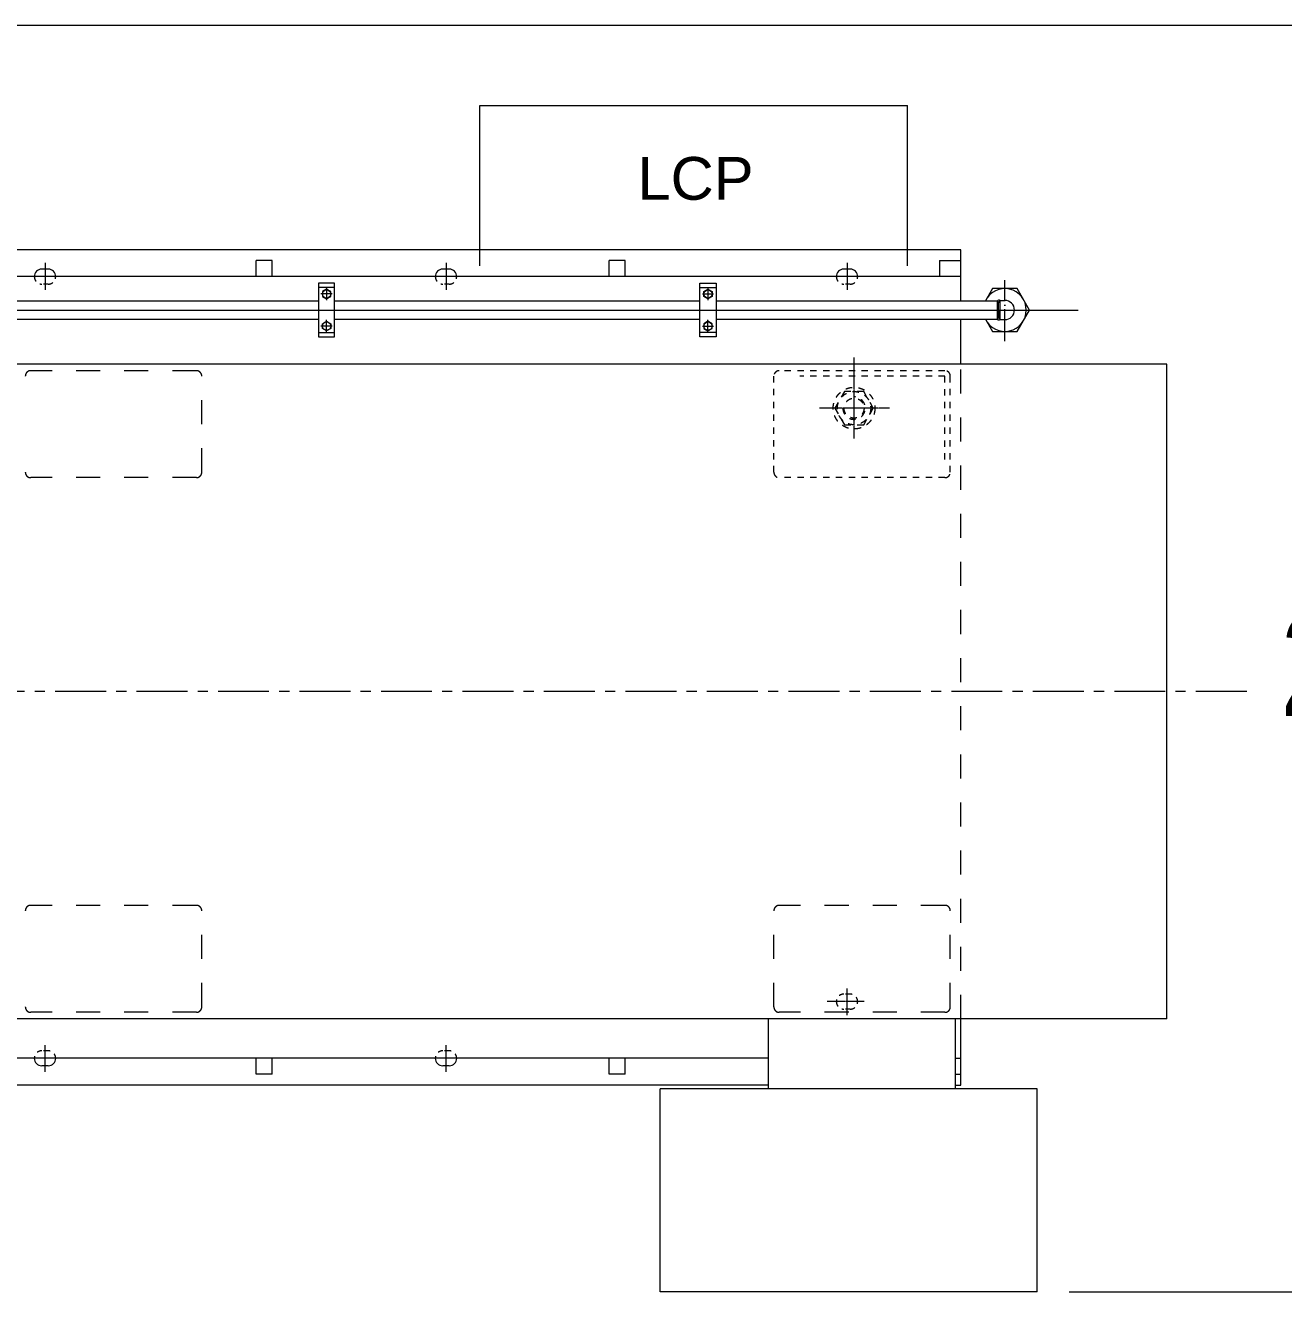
# Model space of a CAD drawing. Header units: millimetres. Extents: x 907 to 806139, y 2004 to 615514.
# Drawn here: x 685846 to 745626, y 168650 to 228810 of the extents above; entities that cross this region are included whole.
import ezdxf

# ---------------------------------------------------------------- set-up
doc = ezdxf.new("R2010")
doc.units = ezdxf.units.MM
doc.header["$LTSCALE"] = 25.4
for name, pattern in [('ACAD_ISO04W100', [30, 24, -3, 0, -3]), ('CENTER', [50.8, 31.75, -6.35, 6.35, -6.35]), ('CHAIN', [0.7087, 0.4724, -0.0591, 0.1181, -0.0591]), ('EB_DASH', [6, 3, -3])]:
    doc.linetypes.add(name, pattern=pattern)
doc.layers.get('Defpoints').update_dxf_attribs({"lineweight": 5})
doc.layers.add('06___ANNOTATIONS', color=7, linetype='Continuous', lineweight=5)
doc.layers.add('CAXA1', color=5, linetype='CENTER', lineweight=5)
doc.styles.add('Roman', font='arial.ttf')
doc.styles.get("Standard").update_dxf_attribs({"font": 'arial.ttf'})
doc.dimstyles.new('ISO-25', dxfattribs={"dimscale": 30, "dimtxt": 38.1, "dimasz": 38.1, "dimexe": 50.8, "dimexo": 50.8, "dimgap": 15.875, "dimtad": 1, "dimtih": 1, "dimtoh": 1, "dimdec": 1, "dimlfac": 0.03937, "dimdsep": 46, "dimtxsty": 'Standard', "dimcen": 63.5, "dimclrd": 7, "dimclre": 7, "dimclrt": 7, "dimadec": 0, "dimazin": 0, "dimtfac": 1, "dimtdec": 1, "dimtmove": 0, "dimatfit": 3, "dimfxl": 25.4, "dimlwd": 5, "dimlwe": 5, "dimarcsym": 0})

# ---------------------------------------------------------------- blocks, each defined once
blk = doc.blocks.new('*D135')
at = {"color": 7, "linetype": 'Continuous', "lineweight": 5, "transparency": 16777216}
for p, q in [((684774, 228810), (754602, 228810)), ((753078, 227667), (753078, 201450)), ((753078, 169793), (753078, 195436)), ((735440, 168650), (754602, 168650))]:
    blk.add_line(p, q, dxfattribs=at)
at = {"color": 7, "transparency": 16777216}
for points in [[(752887, 227667), (753268, 227667), (753078, 228810)], [(752887, 169793), (753268, 169793), (753078, 168650)]]:
    blk.add_solid(points, dxfattribs=at)
at = {"layer": 'Defpoints', "color": 0, "transparency": 16777216}
for p in [(683250, 228810), (733916, 168650), (753078, 168650)]:
    blk.add_point(p, dxfattribs=at)
at = {"color": 7, "lineweight": 5, "transparency": 16777216, "insert": (753078, 198443), "char_height": 4953, "attachment_point": 5, "style": 'Roman'}
blk.add_mtext('2368', dxfattribs=at)

msp = doc.modelspace()

# ---------------------------------------------------------------- linework, layer by layer
at = {"color": 7, "lineweight": 5}
for p, q in [((707436.32, 224999.12), (727756.32, 224999.12)), ((707436.32, 217379.12), (707436.32, 224999.12)), ((727756.32, 217379.12), (727756.32, 224999.12)), ((730296.32, 218142.24), (647542.63, 218142.24)), ((730296.32, 215716.54), (730296.32, 218142.24)), ((686933.44, 217227.84), (686628.64, 217227.84)), ((697576.04, 217634.24), (696814.04, 217634.24)), ((696814.04, 216872.24), (696814.04, 217634.24)), ((697576.04, 216872.24), (697576.04, 217634.24)), ((705983.44, 217227.84), (705678.64, 217227.84)), ((714340.04, 217634.24), (713578.04, 217634.24)), ((713578.04, 216872.24), (713578.04, 217634.24)), ((714340.04, 216872.24), (714340.04, 217634.24)), ((725033.44, 217227.84), (724728.64, 217227.84)), ((729280.32, 217634.24), (730296.32, 217634.24)), ((729280.32, 217634.24), (729280.32, 216872.24)), ((730296.32, 216872.24), (649130.13, 216872.24)), ((700537.14, 216554.74), (699775.14, 216554.74)), ((699775.14, 216554.74), (699775.14, 214014.74)), ((700537.14, 216351.54), (699775.14, 216351.54)), ((700537.14, 214014.74), (700537.14, 216554.74)), ((717896.04, 214014.74), (717896.04, 216554.74)), ((717896.04, 216554.74), (718658.04, 216554.74)), ((717896.04, 216351.54), (718658.04, 216351.54)), ((718658.04, 216554.74), (718658.04, 214014.74)), ((682416.25, 215716.54), (699775.14, 215716.54)), ((700537.14, 215716.54), (717896.04, 215716.54)), ((718658.04, 215716.54), (732022.99, 215716.54)), ((732074.32, 215627.64), (732022.99, 215716.54)), ((732022.99, 214852.94), (732022.99, 215716.54)), ((732074.32, 215627.64), (732154.35, 215741.94)), ((732074.32, 215284.74), (732074.32, 215627.64)), ((732154.35, 215741.94), (732379.94, 215741.94)), ((732154.35, 214827.54), (732154.35, 215741.94)), ((682416.25, 214852.94), (699775.14, 214852.94)), ((700537.14, 214852.94), (717896.04, 214852.94)), ((718658.04, 214852.94), (732022.99, 214852.94)), ((730296.32, 212719.34), (730296.32, 214852.94)), ((732074.32, 214941.84), (732022.99, 214852.94)), ((732074.32, 215284.74), (732074.32, 214941.84)), ((732074.32, 214941.84), (732154.35, 214827.54)), ((732154.35, 214827.54), (732379.94, 214827.54)), ((699775.14, 214217.94), (700537.14, 214217.94)), ((718658.04, 214217.94), (717896.04, 214217.94)), ((699775.14, 214014.74), (700537.14, 214014.74)), ((718658.04, 214014.74), (717896.04, 214014.74)), ((740075.36, 212719.34), (685164.58, 212719.34)), ((740075.36, 181604.34), (740075.36, 212719.34)), ((740075.36, 181604.34), (685164.58, 181604.34)), ((721152.36, 178287.97), (721152.36, 181604.34)), ((730042.36, 178287.97), (730042.36, 181604.34)), ((730296.32, 178467.44), (730296.32, 181604.34)), ((721152.36, 179737.44), (650499.43, 179737.44)), ((686933.44, 179381.84), (686628.64, 179381.84)), ((696814.04, 178975.44), (696814.04, 179737.44)), ((697576.04, 178975.44), (697576.04, 179737.44)), ((705983.44, 179381.84), (705678.64, 179381.84)), ((713578.04, 178975.44), (713578.04, 179737.44)), ((714340.04, 178975.44), (714340.04, 179737.44)), ((730042.32, 179737.44), (730296.32, 179737.44)), ((697576.04, 178975.44), (696814.04, 178975.44)), ((714340.04, 178975.44), (713578.04, 178975.44)), ((730042.32, 178975.44), (730296.32, 178975.44)), ((721152.36, 178467.44), (650474.62, 178467.44)), ((716008.86, 168650.34), (716008.86, 178287.97)), ((733915.86, 178287.97), (716008.86, 178287.97)), ((730042.36, 178467.44), (730296.32, 178467.44)), ((733915.86, 168650.34), (733915.86, 178287.97)), ((733915.86, 168650.34), (716008.86, 168650.34))]:
    msp.add_line(p, q, dxfattribs=at)
at = {"color": 7, "linetype": 'ACAD_ISO04W100', "lineweight": 5, "ltscale": 2.5}
for p, q in [((686781.04, 217520.6), (686781.04, 216242.63)), ((705831.04, 217520.6), (705831.04, 216242.63)), ((724881.04, 217520.6), (724881.04, 216242.63)), ((732379.94, 213800.33), (732379.94, 216709.3)), ((700420.78, 216046.74), (699890.83, 216046.74)), ((700156.14, 216321.12), (700156.14, 215755.45)), ((718012.4, 216046.74), (718542.35, 216046.74)), ((718277.04, 216321.12), (718277.04, 215755.45)), ((700156.14, 214248.36), (700156.14, 214814.03)), ((718277.04, 214248.36), (718277.04, 214814.03)), ((700420.78, 214522.74), (699890.83, 214522.74)), ((718012.4, 214522.74), (718542.35, 214522.74)), ((686781.04, 179089.08), (686781.04, 180367.05)), ((705831.04, 179089.08), (705831.04, 180367.05))]:
    msp.add_line(p, q, dxfattribs=at)
at = {"color": 7, "linetype": 'EB_DASH', "lineweight": 5, "ltscale": 3}
for p, q in [((686933.44, 216516.64), (686628.64, 216516.64)), ((705983.44, 216516.64), (705678.64, 216516.64)), ((725033.44, 216516.64), (724728.64, 216516.64)), ((725033.44, 182785.44), (724728.64, 182785.44)), ((725033.44, 182074.24), (724728.64, 182074.24)), ((686933.44, 180093.04), (686628.64, 180093.04)), ((705983.44, 180093.04), (705678.64, 180093.04))]:
    msp.add_line(p, q, dxfattribs=at)
at = {"color": 7, "linetype": 'CHAIN', "lineweight": 5, "ltscale": 10}
msp.add_line((675086.9, 215284.74), (735865.73, 215284.74), dxfattribs=at)
at = {"color": 7, "linetype": 'CHAIN', "lineweight": 5, "ltscale": 5}
for p, q in [((725216.36, 209184.64), (725216.36, 213036.84)), ((726902.6, 210623.84), (723578.7, 210623.84)), ((724881.04, 181781.48), (724881.04, 183059.45)), ((725695, 182429.84), (723945.6, 182429.84))]:
    msp.add_line(p, q, dxfattribs=at)
at = {"color": 7, "linetype": 'EB_DASH', "lineweight": 5, "ltscale": 15}
for p, q in [((693974.36, 212401.84), (686100.36, 212401.84)), ((730296.32, 181604.34), (730296.32, 212719.34)), ((694228.36, 207575.84), (694228.36, 212147.84)), ((693974.36, 207321.84), (686100.36, 207321.84)), ((693974.36, 187001.84), (686100.36, 187001.84)), ((694228.36, 182175.84), (694228.36, 186747.84)), ((721406.36, 182175.84), (721406.36, 186747.84)), ((729534.36, 187001.84), (721660.36, 187001.84)), ((729788.36, 182175.84), (729788.36, 186747.84)), ((693974.36, 181921.84), (686100.36, 181921.84)), ((729534.36, 181921.84), (721660.36, 181921.84))]:
    msp.add_line(p, q, dxfattribs=at)
at = {"color": 7, "linetype": 'EB_DASH', "lineweight": 5, "ltscale": 4}
for p, q in [((729534.36, 212401.84), (721660.36, 212401.84)), ((721406.36, 207575.84), (721406.36, 212147.84)), ((729534.36, 212147.84), (722633.6, 212147.84)), ((729534.36, 208179.83), (729534.36, 212147.84)), ((729788.36, 207575.84), (729788.36, 212147.84)), ((729534.36, 207321.84), (721660.36, 207321.84))]:
    msp.add_line(p, q, dxfattribs=at)
at = {"color": 7, "lineweight": 5}
for points in [[(700156.14, 216275.34), (699958.17, 216161.04), (699958.17, 215932.44), (700156.14, 215818.14), (700354.11, 215932.44), (700354.11, 216161.04)], [(718277.04, 216275.34), (718475.01, 216161.04), (718475.01, 215932.44), (718277.04, 215818.14), (718079.06, 215932.44), (718079.06, 216161.04)], [(700156.14, 214294.14), (699958.17, 214408.44), (699958.17, 214637.04), (700156.14, 214751.34), (700354.11, 214637.04), (700354.11, 214408.44)], [(718277.04, 214294.14), (718475.01, 214408.44), (718475.01, 214637.04), (718277.04, 214751.34), (718079.06, 214637.04), (718079.06, 214408.44)]]:
    msp.add_lwpolyline(points, close=True, dxfattribs=at)
msp.add_lwpolyline([(731454.76, 214852.94), (731792.7, 214267.61), (732967.18, 214267.61), (733554.42, 215284.74), (732967.18, 216301.87), (731792.7, 216301.87), (731454.76, 215716.54)], dxfattribs=at)
at = {"color": 7, "linetype": 'EB_DASH', "lineweight": 5, "ltscale": 4}
msp.add_lwpolyline([(726130.76, 210623.84), (725673.56, 211415.73), (724759.16, 211415.73), (724301.96, 210623.84), (724759.16, 209831.94), (725673.56, 209831.94)], close=True, dxfattribs=at)
at = {"color": 7, "lineweight": 5}
for centre in [(700156.14, 216046.74), (718277.04, 216046.74), (700156.14, 214522.74), (718277.04, 214522.74)]:
    msp.add_circle(centre, 197.97, dxfattribs=at)
at = {"color": 7, "linetype": 'EB_DASH', "lineweight": 5, "ltscale": 4}
for radius in [990.6, 791.89, 474.98]:
    msp.add_circle((725216.36, 210623.84), radius, dxfattribs=at)
at = {"color": 7, "lineweight": 5}
for centre, radius, start, end in [((686628.64, 216872.24), 355.6, 90, 180), ((686933.44, 216872.24), 355.6, 0, 90), ((705678.64, 216872.24), 355.6, 90, 180), ((705983.44, 216872.24), 355.6, 0, 90), ((724728.64, 216872.24), 355.6, 90, 180), ((725033.44, 216872.24), 355.6, 0, 90), ((732379.94, 215284.74), 1017.13, 205.1207859, 154.8792141), ((732101.55, 215662.61), 95.29, 56.3544434, 145.5330408), ((732379.94, 215284.74), 457.2, 270, 90), ((732101.55, 214906.87), 95.29, 214.4669592, 303.6455566), ((686628.64, 179737.44), 355.6, 180, 270), ((686933.44, 179737.44), 355.6, 270, 0), ((705678.64, 179737.44), 355.6, 180, 270), ((705983.44, 179737.44), 355.6, 270, 0)]:
    msp.add_arc(centre, radius, start, end, dxfattribs=at)
at = {"color": 7, "linetype": 'EB_DASH', "lineweight": 5, "ltscale": 3}
for centre, start, end in [((686628.64, 216872.24), 180, 270), ((686933.44, 216872.24), 270, 0), ((705678.64, 216872.24), 180, 270), ((705983.44, 216872.24), 270, 0), ((724728.64, 216872.24), 180, 270), ((725033.44, 216872.24), 270, 0), ((724728.64, 182429.84), 90, 180), ((724728.64, 182429.84), 180, 270), ((725033.44, 182429.84), 0, 90), ((725033.44, 182429.84), 270, 0), ((686628.64, 179737.44), 90, 180), ((686933.44, 179737.44), 0, 90), ((705678.64, 179737.44), 90, 180), ((705983.44, 179737.44), 0, 90)]:
    msp.add_arc(centre, 355.6, start, end, dxfattribs=at)
at = {"color": 7, "linetype": 'EB_DASH', "lineweight": 5, "ltscale": 15}
for centre, start, end in [((686100.36, 212147.84), 90, 180), ((693974.36, 212147.84), 0, 90), ((686100.36, 207575.84), 180, 270), ((693974.36, 207575.84), 270, 0), ((686100.36, 186747.84), 90, 180), ((693974.36, 186747.84), 0, 90), ((721660.36, 186747.84), 90, 180), ((729534.36, 186747.84), 0, 90), ((686100.36, 182175.84), 180, 270), ((693974.36, 182175.84), 270, 0), ((721660.36, 182175.84), 180, 270), ((729534.36, 182175.84), 270, 0)]:
    msp.add_arc(centre, 254, start, end, dxfattribs=at)
at = {"color": 7, "linetype": 'EB_DASH', "lineweight": 5, "ltscale": 4}
for centre, radius, start, end in [((721660.36, 212147.84), 254, 90, 180), ((729534.36, 212147.84), 254, 0, 90), ((725216.36, 210623.84), 533.4, 180, 90), ((721660.36, 207575.84), 254, 180, 270), ((729534.36, 207575.84), 254, 270, 0)]:
    msp.add_arc(centre, radius, start, end, dxfattribs=at)
at = {"layer": 'CAXA1', "linetype": 'CENTER', "lineweight": 5, "ltscale": 3}
msp.add_line((743872.9, 197161.84), (615576.11, 197161.84), dxfattribs=at)

# ---------------------------------------------------------------- texts
at = {"layer": '06___ANNOTATIONS', "color": 7, "linetype": 'Continuous', "lineweight": 5, "insert": (714922.39, 221524.61), "char_height": 2031.996, "width": 109153.0252, "attachment_point": 4, "style": 'Roman'}
msp.add_mtext('LCP', dxfattribs=at)

# ---------------------------------------------------------------- dimensions: what is measured, and where the dimension line sits
at = {"color": 7, "lineweight": 5}
dim = msp.add_linear_dim(base=(753077.85, 168650.34), p1=(683250.31, 228810.24), p2=(733915.86, 168650.34), angle=270, dimstyle='ISO-25', override={"dimscale": 30, "dimtxt": 165.1, "dimdec": 0, "dimpost": '\\X', "dimtxsty": 'Roman', "dimtmove": 1}, dxfattribs=at)
dim.commit()
dim.dimension.update_dxf_attribs({"geometry": '*D135', "text_midpoint": (753077.85, 198443.01), "dimtype": 160})

doc.saveas('drawing.dxf')
